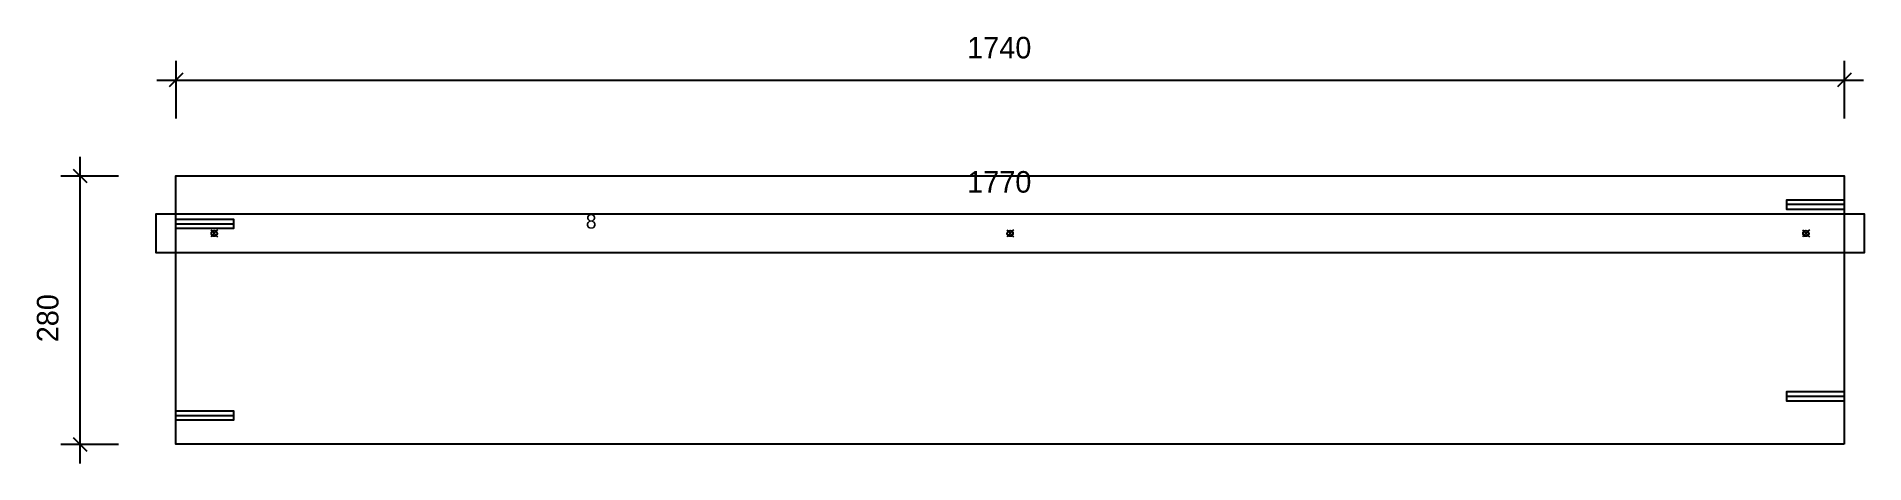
# Model space of a CAD drawing. Header units: millimetres. Extents: x -145 to 1761, y -20 to 425.
import ezdxf
from ezdxf.enums import TextEntityAlignment as Align

# ---------------------------------------------------------------- set-up
doc = ezdxf.new("R2010")
doc.units = ezdxf.units.MM
for name, color, linetype in [('CONTOUR', 7, 'CONTINUOUS'), ('CUT_STEP', 7, 'CONTINUOUS'), ('CUT_STEPTEXT', 7, 'CONTINUOUS'), ('DIMLINES', 7, 'CONTINUOUS'), ('DIMLINESTEXT', 7, 'CONTINUOUS'), ('DRILLINGSOTHER', 7, 'CONTINUOUS'), ('DRILLINGSSIDE', 7, 'CONTINUOUS')]:
    doc.layers.add(name, color=color, linetype=linetype)

msp = doc.modelspace()

# ---------------------------------------------------------------- linework, layer by layer
at = {"layer": 'CONTOUR', "color": 0, "linetype": '0'}
msp.add_lwpolyline([(1740, 0), (0, 0), (0, 280), (1740, 280), (1740, 0)], dxfattribs=at)
at = {"layer": 'CUT_STEP', "color": 1, "linetype": '1'}
msp.add_lwpolyline([(1755, 240), (870, 240), (-15, 240), (-21, 240), (-21, 200), (-15, 200), (1755, 200), (1761, 200), (1761, 240), (1755, 240)], dxfattribs=at)
at = {"layer": 'DIMLINES', "color": 0}
for p, q in [((7.071, 387.071), (-7.071, 372.929)), ((0, 400), (0, 340)), ((1747.071, 387.071), (1732.929, 372.929)), ((1740, 400), (1740, 340)), ((-20, 380), (1760, 380)), ((-107.071, 287.071), (-92.929, 272.929)), ((-100, -20), (-100, 300)), ((-120, 280), (-60, 280)), ((-120, 0), (-60, 0)), ((-107.071, 7.071), (-92.929, -7.071))]:
    msp.add_line(p, q, dxfattribs=at)
at = {"layer": 'DRILLINGSOTHER', "color": 3}
for p, q in [((43.536, 223.536), (36.464, 216.464)), ((36.466, 223.536), (43.534, 216.464)), ((873.536, 223.536), (866.464, 216.464)), ((866.466, 223.536), (873.534, 216.464)), ((1703.536, 223.536), (1696.464, 216.464)), ((1696.466, 223.536), (1703.534, 216.464))]:
    msp.add_line(p, q, dxfattribs=at)
for centre in [(40, 220), (870, 220), (1700, 220)]:
    msp.add_circle(centre, 3, dxfattribs=at)
at = {"layer": 'DRILLINGSSIDE', "color": 3}
for p, q in [((1740, 250), (1680, 250)), ((0, 230), (60, 230)), ((1740, 50), (1680, 50)), ((0, 30), (60, 30))]:
    msp.add_line(p, q, dxfattribs=at)
at = {"layer": 'DRILLINGSSIDE', "color": 3, "linetype": '3'}
for points in [[(1740, 245), (1680, 245), (1680, 255), (1740, 255)], [(0, 235), (60, 235), (60, 225), (0, 225)], [(1740, 45), (1680, 45), (1680, 55), (1740, 55)], [(0, 35), (60, 35), (60, 25), (0, 25)]]:
    msp.add_lwpolyline(points, dxfattribs=at)

# ---------------------------------------------------------------- texts
at = {"layer": 'CUT_STEPTEXT'}
msp.add_text('8', height=15, rotation=360, dxfattribs=at).set_placement((427.5, 240), align=Align.TOP_LEFT)
at = {"layer": 'DIMLINESTEXT'}
for s, p in [('1740', (825.238, 425)), ('1770', (825.238, 285))]:
    msp.add_text(s, height=22.5, dxfattribs=at).set_placement(p, align=Align.TOP_LEFT)
msp.add_text('280', height=22.5, rotation=90, dxfattribs=at).set_placement((-145, 106.429), align=Align.TOP_LEFT)

doc.saveas('drawing.dxf')
